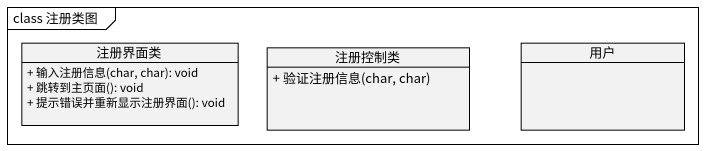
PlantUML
@startuml
mainframe class 注册类图
hide circle
hide empty members
skinparam classAttributeIconSize 0
class 注册界面类 {
  + 输入注册信息(char, char): void
  + 跳转到主页面(): void
  + 提示错误并重新显示注册界面(): void
}
class 注册控制类 {
  + 验证注册信息(char, char)
}
class 用户
@enduml
